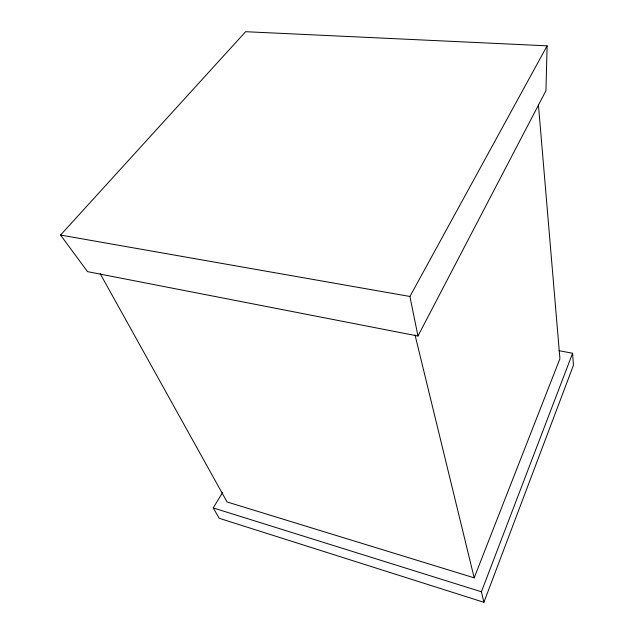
<?xml version="1.0" encoding="UTF-8"?>
<svg xmlns="http://www.w3.org/2000/svg" width="634" height="634" viewBox="0 0 634 634"><rect width="100%" height="100%" fill="white"/><g stroke="black" fill="none" stroke-linecap="round" stroke-linejoin="round"><path stroke-width="0.95" d="M547.11 45.83L545.945 90.702L417.964 336.028L87.524 271.645L60.563 235.056L245.627 31.7L547.11 45.83L409.921 296.474L417.964 336.028M222.486 492.697L213.222 507.921L219.237 518.295L483.908 602.3L573.437 365.287L572.597 353.257L558.998 350.689M483.908 602.3L481.412 591.776L572.597 353.257M100.156 273.634L227.067 501.962L474.184 577.828L559.925 358.717L538.393 104.459M60.563 235.056L409.921 296.474M213.222 507.921L481.412 591.776M415.008 334.887L474.184 577.828"/></g></svg>
